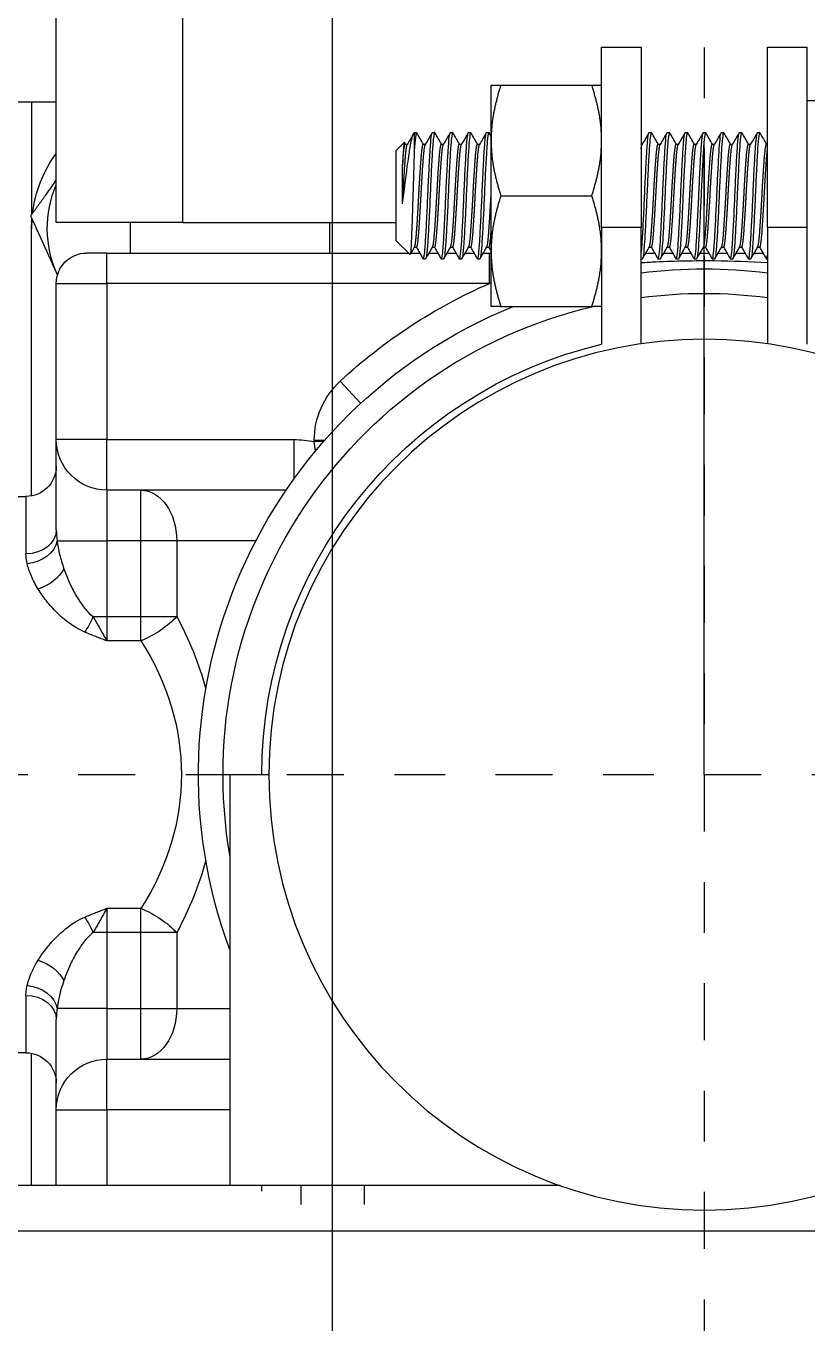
# Model space of a CAD drawing. Header units: inches. Extents: x -883 to 808, y -248 to 1051.
# Drawn here: x -423.075 to -421.531, y -133.434 to -130.87 of the extents above; entities that cross this region are included whole.
import ezdxf

# ---------------------------------------------------------------- set-up
doc = ezdxf.new("R2010")
doc.units = ezdxf.units.IN
doc.header["$MEASUREMENT"] = 0
doc.linetypes.add('CENTER', pattern=[2, 1.25, -0.25, 0.25, -0.25])
doc.linetypes.add('CHAIN', pattern=[0.7087, 0.4724, -0.0591, 0.1181, -0.0591])
doc.layers.get('0').update_dxf_attribs({"linetype": 'CONTINUOUS'})
for name, color, linetype in [('EQUIPMENT - COMPRESSORS', 41, 'CONTINUOUS'), ('P-LIC', 5, 'CONTINUOUS'), ('P-RV', 193, 'CONTINUOUS')]:
    doc.layers.add(name, color=color, linetype=linetype)

# ---------------------------------------------------------------- blocks, each defined once
blk = doc.blocks.new('A$C084a53c6')
at = {"linetype": 'CHAIN', "ltscale": 0.238269}
for p, q in [((39.2735, 47.5908), (39.2735, 43.465)), ((41.3364, 45.5279), (37.2106, 45.5279))]:
    blk.add_line(p, q, dxfattribs=at)
for p, q in [((40.3048, 46.6194), (40.3048, 47.1194)), ((40.5547, 46.6194), (40.5547, 47.1194)), ((39.0704, 46.6102), (39.0704, 46.9659)), ((39.1485, 46.9659), (39.0704, 46.9659)), ((39.1485, 46.6102), (39.1485, 46.9659)), ((39.3985, 46.9659), (39.3985, 46.6102)), ((39.4766, 46.9659), (39.3985, 46.9659)), ((39.4766, 46.6102), (39.4766, 46.9659)), ((39.4962, 46.8912), (39.4766, 46.8912)), ((39.6756, 46.8912), (39.4962, 46.8912)), ((39.6951, 46.8912), (39.6756, 46.8912)), ((39.6951, 46.7818), (39.6951, 46.8912)), ((39.0404, 46.86), (39.0704, 46.86)), ((40.6035, 46.8579), (40.5547, 46.8579)), ((40.6035, 46.8579), (40.6035, 46.635)), ((40.8385, 46.8579), (40.6035, 46.8579)), ((39.1683, 46.7975), (39.1639, 46.7975)), ((39.2041, 46.7975), (39.1996, 46.7975)), ((39.2398, 46.7975), (39.2353, 46.7975)), ((39.2755, 46.7975), (39.271, 46.7975)), ((39.3112, 46.7975), (39.3067, 46.7975)), ((39.3469, 46.7975), (39.3424, 46.7975)), ((39.3826, 46.7975), (39.3782, 46.7975)), ((39.6951, 46.7901), (39.6992, 46.7971)), ((39.6951, 46.5631), (39.6951, 46.7818)), ((39.7041, 46.7975), (39.6996, 46.7975)), ((39.7398, 46.7975), (39.7353, 46.7975)), ((39.7755, 46.7975), (39.771, 46.7975)), ((39.8112, 46.7975), (39.8067, 46.7975)), ((39.8469, 46.7975), (39.8424, 46.7975)), ((39.8469, 46.7975), (39.8469, 46.7609)), ((39.8645, 46.7743), (39.8664, 46.7775)), ((39.8826, 46.7618), (39.8667, 46.7777)), ((39.1505, 46.7743), (39.1485, 46.7743)), ((39.1862, 46.7743), (39.182, 46.7743)), ((39.2219, 46.7743), (39.2177, 46.7743)), ((39.2576, 46.7743), (39.2534, 46.7743)), ((39.2933, 46.7743), (39.2891, 46.7743)), ((39.3291, 46.7743), (39.3248, 46.7743)), ((39.3648, 46.7743), (39.3606, 46.7743)), ((39.3985, 46.7743), (39.3963, 46.7743)), ((39.7219, 46.7743), (39.7177, 46.7743)), ((39.7576, 46.7743), (39.7534, 46.7743)), ((39.7933, 46.7743), (39.7891, 46.7743)), ((39.8291, 46.7743), (39.8248, 46.7743)), ((39.8648, 46.7743), (39.8606, 46.7743)), ((39.8826, 46.5832), (39.8826, 46.7618)), ((39.8701, 46.6565), (39.8701, 46.7322)), ((39.6756, 46.6725), (39.4962, 46.6725)), ((40.6035, 46.629), (40.6035, 46.6079)), ((39.1485, 46.6102), (39.0704, 46.6102)), ((39.0704, 46.379), (39.0704, 46.6102)), ((39.1485, 46.6102), (39.1485, 46.3798)), ((39.4766, 46.6102), (39.3985, 46.6102)), ((39.3985, 46.3798), (39.3985, 46.6102)), ((39.4766, 46.6102), (39.4766, 46.379)), ((40.3048, 46.6194), (39.8826, 46.6194)), ((40.0141, 46.5592), (40.0141, 46.6194)), ((40.3048, 46.6194), (40.5547, 46.6194)), ((40.4079, 46.5592), (40.4079, 46.6194)), ((40.6035, 46.079), (40.6035, 46.6079)), ((39.8826, 46.5832), (39.8554, 46.556)), ((39.1505, 46.5475), (39.1485, 46.5475)), ((39.1748, 46.5592), (39.1575, 46.5592)), ((39.1681, 46.5707), (39.1639, 46.5707)), ((39.1862, 46.5475), (39.1817, 46.5475)), ((39.2105, 46.5592), (39.1932, 46.5592)), ((39.2038, 46.5707), (39.1996, 46.5707)), ((39.2219, 46.5475), (39.2174, 46.5475)), ((39.2462, 46.5592), (39.2289, 46.5592)), ((39.2395, 46.5707), (39.2353, 46.5707)), ((39.2576, 46.5475), (39.2532, 46.5475)), ((39.2819, 46.5592), (39.2646, 46.5592)), ((39.2752, 46.5707), (39.271, 46.5707)), ((39.2933, 46.5475), (39.2889, 46.5475)), ((39.3176, 46.5592), (39.3003, 46.5592)), ((39.3109, 46.5707), (39.3067, 46.5707)), ((39.3291, 46.5475), (39.3246, 46.5475)), ((39.3533, 46.5592), (39.336, 46.5592)), ((39.3467, 46.5707), (39.3424, 46.5707)), ((39.3648, 46.5475), (39.3603, 46.5475)), ((39.389, 46.5592), (39.3718, 46.5592)), ((39.3824, 46.5707), (39.3782, 46.5707)), ((39.3985, 46.5475), (39.396, 46.5475)), ((39.6951, 46.4537), (39.6951, 46.5631)), ((39.6981, 46.5592), (39.6951, 46.5592)), ((39.6981, 46.4992), (39.6981, 46.5592)), ((39.7105, 46.5592), (39.6981, 46.5592)), ((39.7038, 46.5707), (39.6996, 46.5707)), ((39.7219, 46.5475), (39.7174, 46.5475)), ((39.7462, 46.5592), (39.7289, 46.5592)), ((39.7395, 46.5707), (39.7353, 46.5707)), ((39.7576, 46.5475), (39.7532, 46.5475)), ((39.7819, 46.5592), (39.7646, 46.5592)), ((39.7752, 46.5707), (39.771, 46.5707)), ((39.7933, 46.5475), (39.7889, 46.5475)), ((39.8176, 46.5592), (39.8003, 46.5592)), ((39.8109, 46.5707), (39.8067, 46.5707)), ((39.8291, 46.5475), (39.8246, 46.5475)), ((39.8533, 46.5592), (39.836, 46.5592)), ((39.8467, 46.5707), (39.8424, 46.5707)), ((40.4547, 46.5592), (39.8586, 46.5592)), ((40.4547, 46.5592), (40.4947, 46.5592)), ((40.4547, 46.4992), (40.4547, 46.5592)), ((39.6981, 46.4992), (40.4547, 46.4992)), ((40.5547, 46.4992), (40.4547, 46.4992)), ((40.4547, 46.4992), (40.4547, 46.1904)), ((40.5547, 46.1904), (40.5547, 46.4992)), ((39.4766, 46.4537), (39.4962, 46.4537)), ((39.6756, 46.4537), (39.4962, 46.4537)), ((39.6756, 46.4537), (39.6951, 46.4537)), ((39.9527, 46.2619), (39.9934, 46.3059)), ((40.0243, 46.1885), (40.0447, 46.1885)), ((40.0447, 46.1864), (40.0447, 46.1885)), ((40.4547, 46.1904), (40.0847, 46.1904)), ((40.0847, 46.1126), (40.0847, 46.1904)), ((40.4547, 46.1904), (40.5547, 46.1904)), ((40.4547, 46.0904), (40.4547, 46.1904)), ((40.5547, 46.012), (40.5547, 46.1904)), ((40.0261, 46.1864), (40.0447, 46.1864)), ((40.1003, 46.0904), (40.4547, 46.0904)), ((40.3874, 45.9904), (40.3874, 46.0904)), ((40.4547, 46.0904), (40.4547, 45.9904)), ((40.6147, 46.0779), (40.6147, 45.9644)), ((40.7035, 46.0779), (40.6147, 46.0779)), ((40.1601, 45.9904), (40.3167, 45.9904)), ((40.3167, 45.9904), (40.3874, 45.9904)), ((40.3167, 45.9904), (40.3167, 45.8403)), ((40.3874, 45.9904), (40.4547, 45.9904)), ((40.3874, 45.8403), (40.3874, 45.9904)), ((40.5532, 45.9904), (40.4547, 45.9904)), ((40.4547, 45.9904), (40.4547, 45.8403)), ((40.3874, 45.8403), (40.3167, 45.8403)), ((40.4547, 45.8403), (40.3874, 45.8403)), ((40.3874, 45.7923), (40.3874, 45.8403)), ((40.482, 45.8403), (40.4547, 45.8403)), ((40.4547, 45.8403), (40.4547, 45.7923)), ((40.3874, 45.7923), (40.4547, 45.7923)), ((40.211, 45.5279), (40.1345, 45.5279)), ((40.211, 44.7154), (40.211, 45.5279)), ((40.4547, 45.2636), (40.3874, 45.2636)), ((40.3874, 45.2155), (40.3874, 45.2636)), ((40.4547, 45.2636), (40.4547, 45.2155)), ((40.3167, 45.2155), (40.3874, 45.2155)), ((40.3167, 45.2155), (40.3167, 45.0654)), ((40.3874, 45.0654), (40.3874, 45.2155)), ((40.3874, 45.2155), (40.4547, 45.2155)), ((40.4547, 45.2155), (40.482, 45.2155)), ((40.4547, 45.2155), (40.4547, 45.0654)), ((40.6147, 45.0915), (40.6147, 44.9779)), ((40.3167, 45.0654), (40.211, 45.0654)), ((40.3874, 45.0654), (40.3167, 45.0654)), ((40.3874, 44.9654), (40.3874, 45.0654)), ((40.4547, 45.0654), (40.3874, 45.0654)), ((40.4547, 45.0654), (40.5532, 45.0654)), ((40.4547, 45.0654), (40.4547, 44.9654)), ((40.5547, 44.8654), (40.5547, 45.0438)), ((40.4547, 44.9654), (40.211, 44.9654)), ((40.4547, 44.8654), (40.4547, 44.9654)), ((40.6035, 44.7154), (40.6035, 44.9769)), ((40.6147, 44.9779), (40.7035, 44.9779)), ((40.211, 44.8654), (40.4547, 44.8654)), ((40.4547, 44.8654), (40.4547, 44.7154)), ((40.5547, 44.8654), (40.4547, 44.8654)), ((40.5547, 44.7154), (40.5547, 44.8654)), ((39.5584, 44.7154), (40.211, 44.7154)), ((39.9454, 44.6781), (39.9454, 44.7154)), ((40.0704, 44.6781), (40.0704, 44.7154)), ((40.1485, 44.7045), (40.1485, 44.7154)), ((40.211, 44.7154), (42.9996, 44.7154)), ((35.7496, 44.6254), (42.9996, 44.6254))]:
    blk.add_line(p, q)
blk.add_circle((39.2735, 45.5279), 0.861)
for centre, radius, start, end in [((40.3535, 46.6079), 0.25, 6.7898, 36.3897), ((40.3535, 46.6079), 0.219, 335.6262, 23.227), ((40.3535, 46.6079), 0.25, 0, 4.4627), ((40.4947, 46.4992), 0.06, 0, 90), ((39.2735, 45.5279), 1, 82.8192, 97.1808), ((39.2735, 45.5279), 1.06, 47.2214, 66.3872), ((40.3535, 46.6079), 0.219, 335.2078, 335.6262), ((39.2735, 45.5279), 0.9515, 82.4511, 97.5489), ((39.2735, 45.5279), 0.9515, 350.1592, 76.6526), ((39.2735, 45.5279), 1, 339.6359, 67.789), ((39.2735, 45.5279), 0.875, 0, 76.5767), ((39.8847, 46.1885), 0.16, 0, 47.2214), ((40.0847, 45.9904), 0.2, 90, 101.537), ((40.4547, 46.1904), 0.1, 270, 0), ((40.6147, 46.1379), 0.06, 180, 270), ((40.8867, 45.5279), 0.65, 151.2734, 164.9194), ((40.8867, 45.5279), 0.65, 195.0806, 208.7266), ((40.4547, 44.8654), 0.1, 0, 90), ((40.6147, 44.9179), 0.06, 90, 180)]:
    blk.add_arc(centre, radius, start, end)
for centre, major_axis, ratio, start_param, end_param in [((40.3874, 45.9904), (0, 0.1), 0.707107, 0, 1.570796), ((40.6147, 46.012), (-0.06, 0), 0.793576, 0, 1.570796), ((40.6123, 45.9904), (-0.0588, 0.012), 0.751534, 0.265893, 1.72342), ((40.5907, 45.9349), (-0.0524, 0.0292), 0.616298, 0.734223, 1.901052), ((40.3874, 45.8403), (0.0877, -0.0481), 0.433193, 4.043547, 4.9455), ((40.4984, 45.8403), (0.0258, -0.0542), 0.248135, 4.594896, 5.193187), ((40.9574, 45.5279), (-0.65, 0), 0.846154, 5.781811, 6.784559), ((40.3874, 45.2155), (-0.0877, -0.0481), 0.433193, 4.479278, 5.381231), ((40.4984, 45.2155), (0.0258, 0.0542), 0.248135, 1.089999, 1.688289), ((40.5907, 45.121), (0.0524, 0.0292), 0.616298, 1.240541, 2.40737), ((40.6123, 45.0654), (-0.0588, -0.012), 0.751534, 4.559766, 6.017292), ((40.6147, 45.0438), (-0.06, 0), 0.793576, 4.712389, 6.283185), ((40.3874, 45.0654), (0, -0.1), 0.707107, 4.712389, 6.283185)]:
    blk.add_ellipse(centre, major_axis=major_axis, ratio=ratio, start_param=start_param, end_param=end_param)
for points, weights in [([(39.4766, 46.7818), (39.4766, 46.8326), (39.4962, 46.8912)], [2.02090075001, 2.02090075001, 1.87580660422]), ([(39.6756, 46.8912), (39.6951, 46.8326), (39.6951, 46.7818)], [1.87580660422, 2.02090075001, 2.02090075001]), ([(39.4962, 46.6725), (39.4766, 46.7311), (39.4766, 46.7818)], [1.87580660422, 2.02090075001, 2.02090075001]), ([(39.6951, 46.7818), (39.6951, 46.7311), (39.6756, 46.6725)], [2.02090075001, 2.02090075001, 1.87580660422]), ([(39.3985, 46.7648), (39.3975, 46.7722), (39.3965, 46.7738)], [0.962381949655, 0.958842559719, 0.983633679554]), ([(40.6052, 46.6327), (40.5784, 46.6701), (40.5547, 46.7031)], [1.76277349029, 1.8531515071, 1.88362394432]), ([(39.4766, 46.5631), (39.4766, 46.6139), (39.4962, 46.6725)], [2.02090075001, 2.02090075001, 1.87580660422]), ([(39.6756, 46.6725), (39.6951, 46.6139), (39.6951, 46.5631)], [1.87580660422, 2.02090075001, 2.02090075001]), ([(40.553, 46.5175), (40.5772, 46.571), (40.6052, 46.6327)], [1.89912449429, 1.89912449429, 1.76277349029]), ([(39.6996, 46.5707), (39.6974, 46.5707), (39.6951, 46.6005)], [1, 0.923879532511, 1]), ([(39.4962, 46.4537), (39.4766, 46.5123), (39.4766, 46.5631)], [1.87580660422, 2.02090075001, 2.02090075001]), ([(39.6951, 46.5631), (39.6951, 46.5123), (39.6756, 46.4537)], [2.02090075001, 2.02090075001, 1.87580660422]), ([(40.5523, 46.5161), (40.5526, 46.5168), (40.553, 46.5175)], [1.89909895983, 1.89912449429, 1.89912449429])]:
    blk.add_rational_spline(points, weights, degree=2)
for points in [[(39.1502, 46.7743), (39.1546, 46.7819), (39.159, 46.7895), (39.1635, 46.7971)], [(39.1688, 46.7971), (39.1733, 46.7893), (39.1778, 46.7816), (39.1823, 46.7738)], [(39.1859, 46.7743), (39.1904, 46.7819), (39.1948, 46.7895), (39.1992, 46.7971)], [(39.2045, 46.7971), (39.209, 46.7893), (39.2135, 46.7816), (39.218, 46.7738)], [(39.2217, 46.7743), (39.2261, 46.7819), (39.2305, 46.7895), (39.2349, 46.7971)], [(39.2402, 46.7971), (39.2447, 46.7893), (39.2492, 46.7816), (39.2537, 46.7738)], [(39.2574, 46.7743), (39.2618, 46.7819), (39.2662, 46.7895), (39.2706, 46.7971)], [(39.2759, 46.7971), (39.2804, 46.7893), (39.2849, 46.7816), (39.2894, 46.7738)], [(39.2931, 46.7743), (39.2975, 46.7819), (39.3019, 46.7895), (39.3063, 46.7971)], [(39.3116, 46.7971), (39.3161, 46.7893), (39.3206, 46.7816), (39.3251, 46.7738)], [(39.3288, 46.7743), (39.3332, 46.7819), (39.3376, 46.7895), (39.342, 46.7971)], [(39.3473, 46.7971), (39.3518, 46.7893), (39.3563, 46.7816), (39.3608, 46.7738)], [(39.3645, 46.7743), (39.3689, 46.7819), (39.3733, 46.7895), (39.3777, 46.7971)], [(39.383, 46.7971), (39.3875, 46.7893), (39.392, 46.7816), (39.3965, 46.7738)], [(39.7045, 46.7971), (39.709, 46.7893), (39.7135, 46.7816), (39.718, 46.7738)], [(39.7217, 46.7743), (39.7261, 46.7819), (39.7305, 46.7895), (39.7349, 46.7971)], [(39.7402, 46.7971), (39.7447, 46.7893), (39.7492, 46.7816), (39.7537, 46.7738)], [(39.7574, 46.7743), (39.7618, 46.7819), (39.7662, 46.7895), (39.7706, 46.7971)], [(39.7759, 46.7971), (39.7804, 46.7893), (39.7849, 46.7816), (39.7894, 46.7738)], [(39.7931, 46.7743), (39.7975, 46.7819), (39.8019, 46.7895), (39.8063, 46.7971)], [(39.8116, 46.7971), (39.8161, 46.7893), (39.8206, 46.7816), (39.8251, 46.7738)], [(39.8288, 46.7743), (39.8332, 46.7819), (39.8376, 46.7895), (39.842, 46.7971)], [(39.8479, 46.7961), (39.8522, 46.7887), (39.8565, 46.7812), (39.8608, 46.7738)], [(39.1641, 46.5707), (39.1597, 46.5631), (39.1553, 46.5554), (39.1509, 46.5478)], [(39.1813, 46.5478), (39.1768, 46.5556), (39.1723, 46.5634), (39.1678, 46.5711)], [(39.1998, 46.5707), (39.1954, 46.5631), (39.191, 46.5554), (39.1866, 46.5478)], [(39.217, 46.5478), (39.2125, 46.5556), (39.208, 46.5634), (39.2035, 46.5711)], [(39.2356, 46.5707), (39.2311, 46.5631), (39.2267, 46.5554), (39.2223, 46.5478)], [(39.2527, 46.5478), (39.2482, 46.5556), (39.2437, 46.5634), (39.2392, 46.5711)], [(39.2713, 46.5707), (39.2669, 46.5631), (39.2625, 46.5554), (39.258, 46.5478)], [(39.2885, 46.5478), (39.284, 46.5556), (39.2795, 46.5634), (39.275, 46.5711)], [(39.307, 46.5707), (39.3026, 46.5631), (39.2982, 46.5554), (39.2938, 46.5478)], [(39.3242, 46.5478), (39.3197, 46.5556), (39.3152, 46.5634), (39.3107, 46.5711)], [(39.3427, 46.5707), (39.3383, 46.5631), (39.3339, 46.5554), (39.3295, 46.5478)], [(39.3599, 46.5478), (39.3554, 46.5556), (39.3509, 46.5634), (39.3464, 46.5711)], [(39.3784, 46.5707), (39.374, 46.5631), (39.3696, 46.5554), (39.3652, 46.5478)], [(39.3956, 46.5478), (39.3911, 46.5556), (39.3866, 46.5634), (39.3821, 46.5711)], [(39.6998, 46.5707), (39.6983, 46.568), (39.6967, 46.5652), (39.6951, 46.5625)], [(39.717, 46.5478), (39.7125, 46.5556), (39.708, 46.5634), (39.7035, 46.5711)], [(39.7356, 46.5707), (39.7311, 46.5631), (39.7267, 46.5554), (39.7223, 46.5478)], [(39.7527, 46.5478), (39.7482, 46.5556), (39.7437, 46.5634), (39.7392, 46.5711)], [(39.7713, 46.5707), (39.7669, 46.5631), (39.7625, 46.5554), (39.758, 46.5478)], [(39.7885, 46.5478), (39.784, 46.5556), (39.7795, 46.5634), (39.775, 46.5711)], [(39.807, 46.5707), (39.8026, 46.5631), (39.7982, 46.5554), (39.7938, 46.5478)], [(39.8242, 46.5478), (39.8197, 46.5556), (39.8152, 46.5634), (39.8107, 46.5711)], [(39.8427, 46.5707), (39.8383, 46.5631), (39.8339, 46.5554), (39.8295, 46.5478)], [(39.8551, 46.5561), (39.8522, 46.5611), (39.8493, 46.5661), (39.8464, 46.5711)], [(39.6951, 46.4998), (39.6961, 46.4996), (39.6971, 46.4994), (39.6981, 46.4992)], [(40.0422, 46.1675), (40.0432, 46.1738), (40.044, 46.1801), (40.0447, 46.1864)], [(40.5547, 46.012), (40.5547, 46.0054), (40.5542, 45.9983), (40.5532, 45.9904)], [(40.6123, 45.9449), (40.6138, 45.9516), (40.6147, 45.9581), (40.6147, 45.9644)]]:
    blk.add_open_spline(points, degree=3)
for points, knots in [([(39.1635, 46.7971), (39.1635, 46.7972), (39.1636, 46.7973), (39.1643, 46.7981), (39.165, 46.7958), (39.1665, 46.785), (39.1673, 46.7765), (39.1688, 46.7546), (39.1695, 46.7417), (39.171, 46.7124), (39.1718, 46.6961), (39.1732, 46.6635), (39.1739, 46.6475), (39.1754, 46.6166), (39.1762, 46.6021), (39.1776, 46.5777), (39.1783, 46.5678), (39.1799, 46.5532), (39.1806, 46.5488), (39.1815, 46.5476), (39.1816, 46.5475), (39.1817, 46.5475)], [-17.420975, -17.420975, -17.420975, -17.420975, -17.411973, -17.411973, -17.290869, -17.290869, -17.165156, -17.165156, -17.044103, -17.044103, -16.918473, -16.918473, -16.797468, -16.797468, -16.671922, -16.671922, -16.550962, -16.550962, -16.425502, -16.425502, -16.404708, -16.404708, -16.404708, -16.404708]), ([(39.1866, 46.5478), (39.1863, 46.5472), (39.1859, 46.5474), (39.1848, 46.5501), (39.1841, 46.5552), (39.1825, 46.5711), (39.1819, 46.5815), (39.1804, 46.6068), (39.1796, 46.6216), (39.1781, 46.6529), (39.1774, 46.6689), (39.176, 46.7013), (39.1752, 46.7173), (39.1737, 46.746), (39.173, 46.7585), (39.1716, 46.7793), (39.1708, 46.7872), (39.1694, 46.7956), (39.1689, 46.7975), (39.1683, 46.7975)], [-6.49554, -6.49554, -6.49554, -6.49554, -6.435532, -6.435532, -6.310208, -6.310208, -6.188876, -6.188876, -6.063454, -6.063454, -5.942118, -5.942118, -5.816602, -5.816602, -5.695255, -5.695255, -5.569646, -5.569646, -5.475761, -5.475761, -5.475761, -5.475761]), ([(39.1992, 46.7971), (39.1999, 46.7983), (39.2005, 46.7966), (39.202, 46.7873), (39.2028, 46.7793), (39.2043, 46.7586), (39.2049, 46.7461), (39.2064, 46.7175), (39.2072, 46.7015), (39.2087, 46.6691), (39.2094, 46.653), (39.2109, 46.6217), (39.2117, 46.6069), (39.2131, 46.5816), (39.2138, 46.5712), (39.2153, 46.5553), (39.2161, 46.5502), (39.217, 46.5477), (39.2172, 46.5475), (39.2175, 46.5475)], [-15.437508, -15.437508, -15.437508, -15.437508, -15.320271, -15.320271, -15.195259, -15.195259, -15.074474, -15.074474, -14.949556, -14.949556, -14.828781, -14.828781, -14.703957, -14.703957, -14.583185, -14.583185, -14.458458, -14.458458, -14.422502, -14.422502, -14.422502, -14.422502]), ([(39.2223, 46.5478), (39.2219, 46.547), (39.2214, 46.5475), (39.2202, 46.5522), (39.2194, 46.5583), (39.2179, 46.5757), (39.2173, 46.5869), (39.2158, 46.6133), (39.215, 46.6285), (39.2135, 46.6602), (39.2128, 46.6763), (39.2114, 46.7084), (39.2106, 46.724), (39.2091, 46.7517), (39.2084, 46.7636), (39.2069, 46.7829), (39.2062, 46.7899), (39.2049, 46.7963), (39.2045, 46.7975), (39.2041, 46.7975)], [-8.485659, -8.485659, -8.485659, -8.485659, -8.406024, -8.406024, -8.281506, -8.281506, -8.159905, -8.159905, -8.035284, -8.035284, -7.913749, -7.913749, -7.789025, -7.789025, -7.667546, -7.667546, -7.54272, -7.54272, -7.466366, -7.466366, -7.466366, -7.466366]), ([(39.2349, 46.7971), (39.2355, 46.7981), (39.236, 46.797), (39.2374, 46.79), (39.2382, 46.783), (39.2397, 46.7637), (39.2403, 46.7518), (39.2418, 46.7242), (39.2426, 46.7086), (39.2441, 46.6765), (39.2447, 46.6604), (39.2462, 46.6287), (39.247, 46.6135), (39.2485, 46.587), (39.2492, 46.5758), (39.2507, 46.5583), (39.2514, 46.5523), (39.2525, 46.5481), (39.2528, 46.5475), (39.2532, 46.5475)], [-13.456144, -13.456144, -13.456144, -13.456144, -13.356432, -13.356432, -13.232202, -13.232202, -13.111273, -13.111273, -12.987145, -12.987145, -12.866159, -12.866159, -12.742133, -12.742133, -12.621079, -12.621079, -12.497156, -12.497156, -12.441578, -12.441578, -12.441578, -12.441578]), ([(39.258, 46.5478), (39.2575, 46.5468), (39.2569, 46.5479), (39.2555, 46.555), (39.2548, 46.562), (39.2533, 46.5812), (39.2526, 46.5931), (39.2511, 46.6208), (39.2503, 46.6363), (39.2489, 46.6683), (39.2482, 46.6846), (39.2467, 46.7163), (39.2459, 46.7314), (39.2444, 46.7579), (39.2438, 46.7691), (39.2423, 46.7866), (39.2415, 46.7926), (39.2404, 46.7968), (39.2401, 46.7975), (39.2398, 46.7975)], [-10.475546, -10.475546, -10.475546, -10.475546, -10.374824, -10.374824, -10.251102, -10.251102, -10.128646, -10.128646, -10.004831, -10.004831, -9.88251, -9.88251, -9.758598, -9.758598, -9.636406, -9.636406, -9.512396, -9.512396, -9.456276, -9.456276, -9.456276, -9.456276]), ([(39.2706, 46.7971), (39.2711, 46.7979), (39.2715, 46.7974), (39.2727, 46.7927), (39.2735, 46.7867), (39.275, 46.7693), (39.2757, 46.7581), (39.2771, 46.7317), (39.2779, 46.7165), (39.2794, 46.6849), (39.2801, 46.6687), (39.2816, 46.6366), (39.2823, 46.621), (39.2838, 46.5933), (39.2845, 46.5814), (39.286, 46.5621), (39.2868, 46.555), (39.288, 46.5487), (39.2884, 46.5475), (39.2889, 46.5475)], [-11.475442, -11.475442, -11.475442, -11.475442, -11.395871, -11.395871, -11.272453, -11.272453, -11.151419, -11.151419, -11.027365, -11.027365, -10.906396, -10.906396, -10.782239, -10.782239, -10.661325, -10.661325, -10.537067, -10.537067, -10.460853, -10.460853, -10.460853, -10.460853]), ([(39.2938, 46.5478), (39.2931, 46.5466), (39.2924, 46.5484), (39.2909, 46.5578), (39.2901, 46.5658), (39.2887, 46.5866), (39.288, 46.5991), (39.2865, 46.6278), (39.2857, 46.6438), (39.2842, 46.6762), (39.2835, 46.6923), (39.282, 46.7235), (39.2813, 46.7383), (39.2798, 46.7636), (39.2791, 46.774), (39.2776, 46.7898), (39.2768, 46.7949), (39.2759, 46.7972), (39.2757, 46.7975), (39.2755, 46.7975)], [-12.466081, -12.466081, -12.466081, -12.466081, -12.347416, -12.347416, -12.221786, -12.221786, -12.100441, -12.100441, -11.974905, -11.974905, -11.853572, -11.853572, -11.72813, -11.72813, -11.606803, -11.606803, -11.481458, -11.481458, -11.446366, -11.446366, -11.446366, -11.446366]), ([(39.3063, 46.7971), (39.3067, 46.7977), (39.307, 46.7976), (39.3081, 46.7948), (39.3089, 46.7897), (39.3104, 46.7739), (39.3111, 46.7635), (39.3125, 46.7382), (39.3133, 46.7234), (39.3148, 46.6922), (39.3155, 46.6761), (39.3169, 46.6437), (39.3177, 46.6277), (39.3192, 46.599), (39.3199, 46.5865), (39.3214, 46.5657), (39.3221, 46.5578), (39.3235, 46.5493), (39.324, 46.5475), (39.3246, 46.5475)], [-9.494504, -9.494504, -9.494504, -9.494504, -9.434966, -9.434966, -9.310212, -9.310212, -9.18944, -9.18944, -9.064589, -9.064589, -8.943813, -8.943813, -8.818868, -8.818868, -8.69808, -8.69808, -8.573042, -8.573042, -8.479425, -8.479425, -8.479425, -8.479425]), ([(39.3295, 46.5478), (39.3294, 46.5477), (39.3294, 46.5477), (39.3286, 46.5469), (39.3279, 46.5492), (39.3264, 46.56), (39.3256, 46.5686), (39.3242, 46.5905), (39.3235, 46.6034), (39.3219, 46.6328), (39.3212, 46.6491), (39.3197, 46.6817), (39.319, 46.6977), (39.3175, 46.7286), (39.3167, 46.7431), (39.3153, 46.7675), (39.3146, 46.7773), (39.3131, 46.7918), (39.3123, 46.7962), (39.3114, 46.7974), (39.3113, 46.7975), (39.3112, 46.7975)], [-14.458834, -14.458834, -14.458834, -14.458834, -14.44921, -14.44921, -14.327525, -14.327525, -14.201196, -14.201196, -14.079563, -14.079563, -13.953318, -13.953318, -13.831735, -13.831735, -13.705573, -13.705573, -13.584037, -13.584037, -13.457961, -13.457961, -13.437796, -13.437796, -13.437796, -13.437796]), ([(39.342, 46.7971), (39.3423, 46.7976), (39.3425, 46.7976), (39.3435, 46.7961), (39.3443, 46.7918), (39.3458, 46.7772), (39.3465, 46.7674), (39.348, 46.743), (39.3487, 46.7285), (39.3503, 46.6976), (39.351, 46.6816), (39.3524, 46.649), (39.3532, 46.6327), (39.3547, 46.6033), (39.3554, 46.5904), (39.3568, 46.5685), (39.3576, 46.56), (39.3591, 46.5498), (39.3597, 46.5475), (39.3603, 46.5475)], [-7.512236, -7.512236, -7.512236, -7.512236, -7.467669, -7.467669, -7.342186, -7.342186, -7.221213, -7.221213, -7.095644, -7.095644, -6.974626, -6.974626, -6.848973, -6.848973, -6.727906, -6.727906, -6.602169, -6.602169, -6.495867, -6.495867, -6.495867, -6.495867]), ([(39.3652, 46.5478), (39.3651, 46.5477), (39.365, 46.5476), (39.3642, 46.5471), (39.3635, 46.5499), (39.3619, 46.5615), (39.3612, 46.5705), (39.3597, 46.593), (39.359, 46.6062), (39.3575, 46.636), (39.3567, 46.6524), (39.3553, 46.6851), (39.3546, 46.7011), (39.353, 46.7318), (39.3523, 46.7461), (39.3508, 46.7699), (39.3501, 46.7793), (39.3486, 46.793), (39.3478, 46.7969), (39.347, 46.7974), (39.347, 46.7975), (39.3469, 46.7975)], [-16.455665, -16.455665, -16.455665, -16.455665, -16.438299, -16.438299, -16.316134, -16.316134, -16.189174, -16.189174, -16.067073, -16.067073, -15.94019, -15.94019, -15.818152, -15.818152, -15.691345, -15.691345, -15.569369, -15.569369, -15.44264, -15.44264, -15.432319, -15.432319, -15.432319, -15.432319]), ([(39.3777, 46.7971), (39.3779, 46.7975), (39.3781, 46.7976), (39.3791, 46.7969), (39.3798, 46.793), (39.3814, 46.7793), (39.3821, 46.7698), (39.3835, 46.746), (39.3843, 46.7317), (39.3858, 46.7011), (39.3865, 46.6851), (39.388, 46.6524), (39.3887, 46.636), (39.3903, 46.6062), (39.391, 46.593), (39.3924, 46.5704), (39.3932, 46.5615), (39.3947, 46.5502), (39.3954, 46.5475), (39.396, 46.5475)], [-5.526954, -5.526954, -5.526954, -5.526954, -5.492264, -5.492264, -5.366129, -5.366129, -5.244722, -5.244722, -5.118509, -5.118509, -4.997041, -4.997041, -4.870751, -4.870751, -4.74922, -4.74922, -4.622855, -4.622855, -4.508342, -4.508342, -4.508342, -4.508342]), ([(39.3985, 46.555), (39.3984, 46.5554), (39.3984, 46.5558), (39.3976, 46.5624), (39.3968, 46.5716), (39.3954, 46.5945), (39.3946, 46.6079), (39.3931, 46.6379), (39.3923, 46.6544), (39.3909, 46.6872), (39.3902, 46.7031), (39.3887, 46.7336), (39.3879, 46.7478), (39.3865, 46.7713), (39.3857, 46.7805), (39.3842, 46.7936), (39.3834, 46.7972), (39.3827, 46.7975), (39.3827, 46.7975), (39.3826, 46.7975)], [-18.3220906, -18.3220906, -18.3220906, -18.3220906, -18.3136271, -18.3136271, -18.1860795, -18.1860795, -18.0634549, -18.0634549, -17.9359793, -17.9359793, -17.8134211, -17.8134211, -17.6860177, -17.6860177, -17.5635258, -17.5635258, -17.4361951, -17.4361951, -17.4317475, -17.4317475, -17.4317475, -17.4317475]), ([(39.6992, 46.7971), (39.6996, 46.7978), (39.6999, 46.7975), (39.7011, 46.7941), (39.7018, 46.7888), (39.7033, 46.7725), (39.704, 46.7617), (39.7055, 46.736), (39.7063, 46.7213), (39.7078, 46.6899), (39.7085, 46.6736), (39.7099, 46.6413), (39.7107, 46.6257), (39.7122, 46.5973), (39.7129, 46.5848), (39.7143, 46.5645), (39.7151, 46.557), (39.7164, 46.5491), (39.7169, 46.5475), (39.7174, 46.5475)], [-8.239313, -8.239313, -8.239313, -8.239313, -8.17247, -8.17247, -8.049285, -8.049285, -7.926631, -7.926631, -7.80353, -7.80353, -7.680717, -7.680717, -7.557695, -7.557695, -7.434721, -7.434721, -7.311774, -7.311774, -7.222408, -7.222408, -7.222408, -7.222408]), ([(39.7223, 46.5478), (39.7222, 46.5476), (39.7221, 46.5475), (39.7212, 46.5474), (39.7204, 46.5507), (39.7189, 46.5633), (39.7182, 46.5723), (39.7168, 46.5953), (39.716, 46.6093), (39.7145, 46.6397), (39.7137, 46.6556), (39.7123, 46.6884), (39.7115, 46.7049), (39.71, 46.7352), (39.7093, 46.7487), (39.7078, 46.7721), (39.7071, 46.7815), (39.7055, 46.7941), (39.7048, 46.7973), (39.7041, 46.7975), (39.7041, 46.7975), (39.7041, 46.7975)], [-1.528033, -1.528033, -1.528033, -1.528033, -1.504984, -1.504984, -1.377356, -1.377356, -1.254437, -1.254437, -1.126902, -1.126902, -1.004024, -1.004024, -0.876585, -0.876585, -0.753747, -0.753747, -0.626406, -0.626406, -0.503605, -0.503605, -0.500805, -0.500805, -0.500805, -0.500805]), ([(39.7349, 46.7971), (39.7352, 46.7976), (39.7355, 46.7976), (39.7365, 46.7957), (39.7372, 46.7912), (39.7388, 46.7765), (39.7395, 46.7662), (39.7409, 46.7415), (39.7417, 46.7272), (39.7432, 46.6963), (39.7439, 46.6798), (39.7453, 46.6473), (39.7461, 46.6316), (39.7476, 46.6023), (39.7483, 46.5892), (39.7498, 46.5677), (39.7505, 46.5595), (39.7519, 46.5498), (39.7525, 46.5475), (39.7532, 46.5475)], [-6.253657, -6.253657, -6.253657, -6.253657, -6.203293, -6.203293, -6.080657, -6.080657, -5.956684, -5.956684, -5.834097, -5.834097, -5.709958, -5.709958, -5.587413, -5.587413, -5.463111, -5.463111, -5.340605, -5.340605, -5.235819, -5.235819, -5.235819, -5.235819]), ([(39.758, 46.5478), (39.7579, 46.5476), (39.7578, 46.5475), (39.7569, 46.5475), (39.7561, 46.5509), (39.7546, 46.5637), (39.7538, 46.5728), (39.7524, 46.596), (39.7517, 46.6101), (39.7501, 46.6405), (39.7494, 46.6564), (39.748, 46.6892), (39.7472, 46.7058), (39.7457, 46.736), (39.7449, 46.7494), (39.7435, 46.7726), (39.7427, 46.782), (39.7412, 46.7943), (39.7405, 46.7975), (39.7398, 46.7975), (39.7398, 46.7975), (39.7398, 46.7975)], [-3.538367, -3.538367, -3.538367, -3.538367, -3.513346, -3.513346, -3.385367, -3.385367, -3.262272, -3.262272, -3.134223, -3.134223, -3.011062, -3.011062, -2.882944, -2.882944, -2.759745, -2.759745, -2.631673, -2.631673, -2.508524, -2.508524, -2.508161, -2.508161, -2.508161, -2.508161]), ([(39.7706, 46.7971), (39.7708, 46.7975), (39.771, 46.7976), (39.7719, 46.7968), (39.7727, 46.7929), (39.7742, 46.7792), (39.775, 46.7697), (39.7764, 46.7458), (39.7772, 46.7315), (39.7787, 46.7008), (39.7794, 46.6848), (39.7808, 46.6521), (39.7816, 46.6357), (39.7831, 46.606), (39.7839, 46.5928), (39.7853, 46.5703), (39.7861, 46.5614), (39.7875, 46.5502), (39.7882, 46.5475), (39.7889, 46.5475)], [-4.265726, -4.265726, -4.265726, -4.265726, -4.230328, -4.230328, -4.104068, -4.104068, -3.982532, -3.982532, -3.856194, -3.856194, -3.734596, -3.734596, -3.608181, -3.608181, -3.486522, -3.486522, -3.36003, -3.36003, -3.245907, -3.245907, -3.245907, -3.245907]), ([(39.7938, 46.5478), (39.7936, 46.5476), (39.7934, 46.5474), (39.7926, 46.5476), (39.7918, 46.5509), (39.7903, 46.5635), (39.7895, 46.573), (39.7881, 46.5963), (39.7874, 46.6099), (39.7859, 46.6402), (39.7851, 46.6567), (39.7837, 46.6895), (39.7829, 46.7054), (39.7814, 46.7357), (39.7806, 46.7497), (39.7792, 46.7727), (39.7785, 46.7817), (39.777, 46.7942), (39.7762, 46.7975), (39.7755, 46.7975)], [-5.544743, -5.544743, -5.544743, -5.544743, -5.517139, -5.517139, -5.394375, -5.394375, -5.267132, -5.267132, -5.144332, -5.144332, -5.016989, -5.016989, -4.894152, -4.894152, -4.766711, -4.766711, -4.643833, -4.643833, -4.517993, -4.517993, -4.517993, -4.517993]), ([(39.8063, 46.7971), (39.8065, 46.7974), (39.8066, 46.7975), (39.8075, 46.7972), (39.8083, 46.7936), (39.8098, 46.7804), (39.8106, 46.7711), (39.812, 46.7477), (39.8128, 46.7335), (39.8143, 46.703), (39.815, 46.687), (39.8164, 46.6543), (39.8172, 46.6378), (39.8188, 46.6077), (39.8195, 46.5944), (39.8209, 46.5715), (39.8217, 46.5623), (39.8232, 46.5504), (39.8239, 46.5475), (39.8246, 46.5475)], [-2.273297, -2.273297, -2.273297, -2.273297, -2.244057, -2.244057, -2.117193, -2.117193, -1.995146, -1.995146, -1.868209, -1.868209, -1.746097, -1.746097, -1.619088, -1.619088, -1.496909, -1.496909, -1.369828, -1.369828, -1.250488, -1.250488, -1.250488, -1.250488]), ([(39.8295, 46.5478), (39.8293, 46.5475), (39.8291, 46.5474), (39.8282, 46.5479), (39.8275, 46.5514), (39.8259, 46.5645), (39.8252, 46.5741), (39.8238, 46.5977), (39.823, 46.6114), (39.8215, 46.6419), (39.8207, 46.6584), (39.8193, 46.6911), (39.8186, 46.707), (39.817, 46.7371), (39.8163, 46.7509), (39.8149, 46.7736), (39.8141, 46.7825), (39.8126, 46.7944), (39.8119, 46.7975), (39.8112, 46.7975)], [-7.544447, -7.544447, -7.544447, -7.544447, -7.512295, -7.512295, -7.389733, -7.389733, -7.263378, -7.263378, -7.1408, -7.1408, -7.014324, -7.014324, -6.891728, -6.891728, -6.765134, -6.765134, -6.642517, -6.642517, -6.520987, -6.520987, -6.520987, -6.520987]), ([(39.842, 46.7971), (39.8422, 46.7974), (39.8423, 46.7975), (39.8432, 46.7974), (39.8439, 46.7941), (39.8455, 46.7816), (39.8462, 46.7724), (39.8469, 46.7609)], [-0.2747082, -0.2747082, -0.2747082, -0.2747082, -0.2489032, -0.2489032, -0.1244381, -0.1244381, -0.000001, -0.000001, -0.000001, -0.000001]), ([(39.8701, 46.6565), (39.8682, 46.6704), (39.8667, 46.6832), (39.8639, 46.7055), (39.8623, 46.7176), (39.8587, 46.745), (39.857, 46.7569), (39.8542, 46.7742), (39.8527, 46.7814), (39.85, 46.7915), (39.8486, 46.7958), (39.8469, 46.7975)], [-0.5881339, -0.5881339, -0.5881339, -0.5881339, -0.5078105, -0.5078105, -0.4077391, -0.4077391, -0.267223, -0.267223, -0.1248448, -0.1248448, -0.000001, -0.000001, -0.000001, -0.000001]), ([(39.8664, 46.7775), (39.8667, 46.7781), (39.867, 46.7775), (39.8678, 46.7722), (39.8683, 46.7669), (39.8692, 46.753), (39.8696, 46.7441), (39.8701, 46.7322)], [-0.3375027, -0.3375027, -0.3375027, -0.3375027, -0.2363925, -0.2363925, -0.1088921, -0.1088921, 0, 0, 0, 0]), ([(39.8469, 46.7609), (39.8474, 46.7491), (39.8477, 46.7378), (39.8484, 46.7185), (39.8487, 46.7067), (39.8495, 46.6799), (39.85, 46.6634), (39.851, 46.6311), (39.8515, 46.6169), (39.8524, 46.5928), (39.8528, 46.5814), (39.8538, 46.5647), (39.8543, 46.5596), (39.855, 46.5562), (39.8552, 46.5557), (39.8554, 46.556)], [-5.362237, -5.362237, -5.362237, -5.362237, -4.990937, -4.990937, -4.49417, -4.49417, -3.898523, -3.898523, -3.37722, -3.37722, -2.896369, -2.896369, -2.476341, -2.476341, -2.289824, -2.289824, -2.289824, -2.289824]), ([(39.1509, 46.5478), (39.1506, 46.5474), (39.1504, 46.5474), (39.1496, 46.5485), (39.1491, 46.551), (39.1485, 46.555)], [-4.5041001, -4.5041001, -4.5041001, -4.5041001, -4.459191, -4.459191, -4.3688195, -4.3688195, -4.3688195, -4.3688195]), ([(39.1486, 46.5395), (39.1832, 46.5417), (39.2183, 46.5431), (39.2921, 46.5438), (39.3308, 46.5431), (39.3789, 46.5407), (39.3887, 46.5402), (39.3985, 46.5395)], [0.7784754, 0.7784754, 0.7784754, 0.7784754, 1.0355251, 1.0355251, 1.3169023, 1.3169023, 1.389635, 1.389635, 1.389635, 1.389635]), ([(40.5532, 45.9904), (40.5521, 45.9815), (40.5504, 45.9724), (40.5458, 45.9538), (40.543, 45.9443), (40.5397, 45.9349)], [0, 0, 0, 0, 0.1048556, 0.1048556, 0.2097111, 0.2097111, 0.2097111, 0.2097111]), ([(40.5397, 45.9349), (40.5367, 45.9261), (40.5332, 45.9174), (40.5255, 45.9001), (40.5213, 45.8916), (40.5166, 45.8833), (40.5118, 45.875), (40.5067, 45.867), (40.4952, 45.8523), (40.489, 45.8456), (40.482, 45.8403)], [-0.3860712, -0.3860712, -0.3860712, -0.3860712, -0.2895534, -0.2895534, -0.1930356, -0.1930356, -0.1930356, -0.0965178, -0.0965178, 0, 0, 0, 0]), ([(40.5907, 45.8948), (40.5959, 45.9034), (40.6004, 45.9119), (40.6077, 45.9287), (40.6105, 45.9369), (40.6123, 45.9449)], [-0.2097111, -0.2097111, -0.2097111, -0.2097111, -0.1048556, -0.1048556, 0, 0, 0, 0]), ([(40.4984, 45.8096), (40.5095, 45.8144), (40.5195, 45.8204), (40.5378, 45.8337), (40.5461, 45.8409), (40.5536, 45.8484), (40.5612, 45.8558), (40.568, 45.8635), (40.5803, 45.8791), (40.5858, 45.887), (40.5907, 45.8948)], [0, 0, 0, 0, 0.0965178, 0.0965178, 0.1930356, 0.1930356, 0.1930356, 0.2895534, 0.2895534, 0.3860712, 0.3860712, 0.3860712, 0.3860712]), ([(40.482, 45.8403), (40.4776, 45.8327), (40.4731, 45.8246), (40.4639, 45.8083), (40.4593, 45.8001), (40.4547, 45.7923)], [0, 0, 0, 0, 0.0621762, 0.0621762, 0.1243524, 0.1243524, 0.1243524, 0.1243524]), ([(40.4547, 45.7923), (40.4621, 45.7951), (40.4694, 45.7979), (40.484, 45.8036), (40.4913, 45.8065), (40.4984, 45.8096)], [-0.1243524, -0.1243524, -0.1243524, -0.1243524, -0.0621762, -0.0621762, 0, 0, 0, 0]), ([(40.4984, 45.2462), (40.4948, 45.2478), (40.4912, 45.2493), (40.484, 45.2522), (40.4804, 45.2537), (40.4767, 45.2551), (40.4731, 45.2565), (40.4694, 45.2579), (40.4621, 45.2608), (40.4584, 45.2622), (40.4547, 45.2636)], [-0.1234623, -0.1234623, -0.1234623, -0.1234623, -0.0923742, -0.0923742, -0.061286, -0.061286, -0.061286, -0.0301979, -0.0301979, 0.0008902, 0.0008902, 0.0008902, 0.0008902]), ([(40.4547, 45.2636), (40.457, 45.2597), (40.4593, 45.2557), (40.4639, 45.2476), (40.4662, 45.2435), (40.4685, 45.2394), (40.4708, 45.2353), (40.473, 45.2313), (40.4776, 45.2233), (40.4798, 45.2193), (40.482, 45.2155)], [-0.0008902, -0.0008902, -0.0008902, -0.0008902, 0.0301979, 0.0301979, 0.061286, 0.061286, 0.061286, 0.0923742, 0.0923742, 0.1234623, 0.1234623, 0.1234623, 0.1234623]), ([(40.5907, 45.161), (40.5838, 45.1721), (40.5757, 45.1833), (40.5588, 45.2026), (40.5506, 45.2109), (40.5338, 45.2252), (40.5256, 45.2314), (40.5108, 45.2404), (40.5048, 45.2435), (40.4984, 45.2462)], [-0.3860139, -0.3860139, -0.3860139, -0.3860139, -0.2497193, -0.2497193, -0.1436359, -0.1436359, -0.0552446, -0.0552446, 0, 0, 0, 0]), ([(40.482, 45.2155), (40.486, 45.2125), (40.4898, 45.209), (40.499, 45.1991), (40.5042, 45.1922), (40.5147, 45.1763), (40.5198, 45.1671), (40.5303, 45.1457), (40.5354, 45.1333), (40.5397, 45.121)], [0, 0, 0, 0, 0.0552446, 0.0552446, 0.1436359, 0.1436359, 0.2497193, 0.2497193, 0.3860139, 0.3860139, 0.3860139, 0.3860139]), ([(40.6123, 45.1109), (40.6111, 45.1165), (40.6093, 45.1222), (40.6031, 45.1388), (40.5975, 45.1499), (40.5907, 45.161)], [-0.2097126, -0.2097126, -0.2097126, -0.2097126, -0.1365788, -0.1365788, 0, 0, 0, 0]), ([(40.5397, 45.121), (40.544, 45.1086), (40.5475, 45.0964), (40.5514, 45.078), (40.5524, 45.0716), (40.5532, 45.0654)], [0, 0, 0, 0, 0.1365788, 0.1365788, 0.2097126, 0.2097126, 0.2097126, 0.2097126]), ([(40.6147, 45.0915), (40.6147, 45.0946), (40.6145, 45.0978), (40.6137, 45.1043), (40.6131, 45.1076), (40.6123, 45.1109)], [-0.08723393, -0.08723393, -0.08723393, -0.08723393, -0.04361696, -0.04361696, 0, 0, 0, 0]), ([(40.5532, 45.0654), (40.5537, 45.0615), (40.5541, 45.0577), (40.5546, 45.0506), (40.5547, 45.0471), (40.5547, 45.0438)], [0, 0, 0, 0, 0.04361696, 0.04361696, 0.08723393, 0.08723393, 0.08723393, 0.08723393])]:
    blk.add_open_spline(points, degree=3, knots=knots)
for points, weights, knots in [([(39.1639, 46.5707), (39.1616, 46.5707), (39.1594, 46.6005), (39.1572, 46.6303), (39.1549, 46.6725), (39.1527, 46.7146), (39.1505, 46.7445), (39.1495, 46.7572), (39.1485, 46.7648)], [1, 0.923879532511, 1, 0.923879532511, 1, 0.923879532511, 1, 0.966042156235, 0.962381949655], [0.73214286, 0.73214286, 0.73214286, 0.73660714, 0.73660714, 0.74107143, 0.74107143, 0.74553571, 0.74553571, 0.74752726, 0.74752726, 0.74752726]), ([(39.1678, 46.5711), (39.1658, 46.5746), (39.1639, 46.6005), (39.1616, 46.6303), (39.1594, 46.6725), (39.1572, 46.7146), (39.1549, 46.7445), (39.1527, 46.7743), (39.1505, 46.7743)], [0.983633679554, 0.933205198033, 1, 0.923879532511, 1, 0.923879532511, 1, 0.923879532511, 1], [0.73268979, 0.73268979, 0.73268979, 0.73660714, 0.73660714, 0.74107143, 0.74107143, 0.74553571, 0.74553571, 0.75, 0.75, 0.75]), ([(39.1996, 46.5707), (39.1974, 46.5707), (39.1951, 46.6005), (39.1929, 46.6303), (39.1907, 46.6725), (39.1884, 46.7146), (39.1862, 46.7445), (39.1843, 46.7704), (39.1823, 46.7738)], [1, 0.923879532511, 1, 0.923879532511, 1, 0.923879532511, 1, 0.933205198033, 0.983633679554], [0.69642857, 0.69642857, 0.69642857, 0.70089286, 0.70089286, 0.70535714, 0.70535714, 0.70982143, 0.70982143, 0.71373879, 0.71373879, 0.71373879]), ([(39.2035, 46.5711), (39.2015, 46.5746), (39.1996, 46.6005), (39.1974, 46.6303), (39.1951, 46.6725), (39.1929, 46.7146), (39.1907, 46.7445), (39.1884, 46.7743), (39.1862, 46.7743)], [0.983633679554, 0.933205198033, 1, 0.923879532511, 1, 0.923879532511, 1, 0.923879532511, 1], [0.6969755, 0.6969755, 0.6969755, 0.70089286, 0.70089286, 0.70535714, 0.70535714, 0.70982143, 0.70982143, 0.71428571, 0.71428571, 0.71428571]), ([(39.2353, 46.5707), (39.2331, 46.5707), (39.2308, 46.6005), (39.2286, 46.6303), (39.2264, 46.6725), (39.2241, 46.7146), (39.2219, 46.7445), (39.22, 46.7704), (39.218, 46.7738)], [1, 0.923879532511, 1, 0.923879532511, 1, 0.923879532511, 1, 0.933205198033, 0.983633679554], [0.66071429, 0.66071429, 0.66071429, 0.66517857, 0.66517857, 0.66964286, 0.66964286, 0.67410714, 0.67410714, 0.6780245, 0.6780245, 0.6780245]), ([(39.2392, 46.5711), (39.2372, 46.5746), (39.2353, 46.6005), (39.2331, 46.6303), (39.2308, 46.6725), (39.2286, 46.7146), (39.2264, 46.7445), (39.2241, 46.7743), (39.2219, 46.7743)], [0.983633679554, 0.933205198033, 1, 0.923879532511, 1, 0.923879532511, 1, 0.923879532511, 1], [0.66126121, 0.66126121, 0.66126121, 0.66517857, 0.66517857, 0.66964286, 0.66964286, 0.67410714, 0.67410714, 0.67857143, 0.67857143, 0.67857143]), ([(39.271, 46.5707), (39.2688, 46.5707), (39.2666, 46.6005), (39.2643, 46.6303), (39.2621, 46.6725), (39.2599, 46.7146), (39.2576, 46.7445), (39.2557, 46.7704), (39.2537, 46.7738)], [1, 0.923879532511, 1, 0.923879532511, 1, 0.923879532511, 1, 0.933205198033, 0.983633679554], [0.625, 0.625, 0.625, 0.62946429, 0.62946429, 0.63392857, 0.63392857, 0.63839286, 0.63839286, 0.64231021, 0.64231021, 0.64231021]), ([(39.275, 46.5711), (39.273, 46.5746), (39.271, 46.6005), (39.2688, 46.6303), (39.2666, 46.6725), (39.2643, 46.7146), (39.2621, 46.7445), (39.2599, 46.7743), (39.2576, 46.7743)], [0.983633679554, 0.933205198033, 1, 0.923879532511, 1, 0.923879532511, 1, 0.923879532511, 1], [0.62554693, 0.62554693, 0.62554693, 0.62946429, 0.62946429, 0.63392857, 0.63392857, 0.63839286, 0.63839286, 0.64285714, 0.64285714, 0.64285714]), ([(39.3067, 46.5707), (39.3045, 46.5707), (39.3023, 46.6005), (39.3, 46.6303), (39.2978, 46.6725), (39.2956, 46.7146), (39.2933, 46.7445), (39.2914, 46.7704), (39.2894, 46.7738)], [1, 0.923879532511, 1, 0.923879532511, 1, 0.923879532511, 1, 0.933205198033, 0.983633679554], [0.58928571, 0.58928571, 0.58928571, 0.59375, 0.59375, 0.59821429, 0.59821429, 0.60267857, 0.60267857, 0.60659593, 0.60659593, 0.60659593]), ([(39.3107, 46.5711), (39.3087, 46.5746), (39.3067, 46.6005), (39.3045, 46.6303), (39.3023, 46.6725), (39.3, 46.7146), (39.2978, 46.7445), (39.2956, 46.7743), (39.2933, 46.7743)], [0.983633679554, 0.933205198033, 1, 0.923879532511, 1, 0.923879532511, 1, 0.923879532511, 1], [0.58983264, 0.58983264, 0.58983264, 0.59375, 0.59375, 0.59821429, 0.59821429, 0.60267857, 0.60267857, 0.60714286, 0.60714286, 0.60714286]), ([(39.3424, 46.5707), (39.3402, 46.5707), (39.338, 46.6005), (39.3358, 46.6303), (39.3335, 46.6725), (39.3313, 46.7146), (39.3291, 46.7445), (39.3271, 46.7704), (39.3251, 46.7738)], [1, 0.923879532511, 1, 0.923879532511, 1, 0.923879532511, 1, 0.933205198033, 0.983633679554], [0.55357143, 0.55357143, 0.55357143, 0.55803571, 0.55803571, 0.5625, 0.5625, 0.56696429, 0.56696429, 0.57088164, 0.57088164, 0.57088164]), ([(39.3464, 46.5711), (39.3444, 46.5746), (39.3424, 46.6005), (39.3402, 46.6303), (39.338, 46.6725), (39.3358, 46.7146), (39.3335, 46.7445), (39.3313, 46.7743), (39.3291, 46.7743)], [0.983633679554, 0.933205198033, 1, 0.923879532511, 1, 0.923879532511, 1, 0.923879532511, 1], [0.55411836, 0.55411836, 0.55411836, 0.55803571, 0.55803571, 0.5625, 0.5625, 0.56696429, 0.56696429, 0.57142857, 0.57142857, 0.57142857]), ([(39.3782, 46.5707), (39.3759, 46.5707), (39.3737, 46.6005), (39.3715, 46.6303), (39.3692, 46.6725), (39.367, 46.7146), (39.3648, 46.7445), (39.3628, 46.7704), (39.3608, 46.7738)], [1, 0.923879532511, 1, 0.923879532511, 1, 0.923879532511, 1, 0.933205198033, 0.983633679554], [0.51785714, 0.51785714, 0.51785714, 0.52232143, 0.52232143, 0.52678571, 0.52678571, 0.53125, 0.53125, 0.53516736, 0.53516736, 0.53516736]), ([(39.3821, 46.5711), (39.3801, 46.5746), (39.3782, 46.6005), (39.3759, 46.6303), (39.3737, 46.6725), (39.3715, 46.7146), (39.3692, 46.7445), (39.367, 46.7743), (39.3648, 46.7743)], [0.983633679554, 0.933205198033, 1, 0.923879532511, 1, 0.923879532511, 1, 0.923879532511, 1], [0.51840407, 0.51840407, 0.51840407, 0.52232143, 0.52232143, 0.52678571, 0.52678571, 0.53125, 0.53125, 0.53571429, 0.53571429, 0.53571429]), ([(39.7353, 46.5707), (39.7331, 46.5707), (39.7308, 46.6005), (39.7286, 46.6303), (39.7264, 46.6725), (39.7241, 46.7146), (39.7219, 46.7445), (39.72, 46.7704), (39.718, 46.7738)], [1, 0.923879532511, 1, 0.923879532511, 1, 0.923879532511, 1, 0.933205198033, 0.983633679554], [0.16071429, 0.16071429, 0.16071429, 0.16517857, 0.16517857, 0.16964286, 0.16964286, 0.17410714, 0.17410714, 0.1780245, 0.1780245, 0.1780245]), ([(39.7392, 46.5711), (39.7372, 46.5746), (39.7353, 46.6005), (39.7331, 46.6303), (39.7308, 46.6725), (39.7286, 46.7146), (39.7264, 46.7445), (39.7241, 46.7743), (39.7219, 46.7743)], [0.983633679554, 0.933205198033, 1, 0.923879532511, 1, 0.923879532511, 1, 0.923879532511, 1], [0.16126121, 0.16126121, 0.16126121, 0.16517857, 0.16517857, 0.16964286, 0.16964286, 0.17410714, 0.17410714, 0.17857143, 0.17857143, 0.17857143]), ([(39.771, 46.5707), (39.7688, 46.5707), (39.7666, 46.6005), (39.7643, 46.6303), (39.7621, 46.6725), (39.7599, 46.7146), (39.7576, 46.7445), (39.7557, 46.7704), (39.7537, 46.7738)], [1, 0.923879532511, 1, 0.923879532511, 1, 0.923879532511, 1, 0.933205198033, 0.983633679554], [0.125, 0.125, 0.125, 0.12946429, 0.12946429, 0.13392857, 0.13392857, 0.13839286, 0.13839286, 0.14231021, 0.14231021, 0.14231021]), ([(39.775, 46.5711), (39.773, 46.5746), (39.771, 46.6005), (39.7688, 46.6303), (39.7666, 46.6725), (39.7643, 46.7146), (39.7621, 46.7445), (39.7599, 46.7743), (39.7576, 46.7743)], [0.983633679554, 0.933205198033, 1, 0.923879532511, 1, 0.923879532511, 1, 0.923879532511, 1], [0.12554693, 0.12554693, 0.12554693, 0.12946429, 0.12946429, 0.13392857, 0.13392857, 0.13839286, 0.13839286, 0.14285714, 0.14285714, 0.14285714]), ([(39.8067, 46.5707), (39.8045, 46.5707), (39.8023, 46.6005), (39.8, 46.6303), (39.7978, 46.6725), (39.7956, 46.7146), (39.7933, 46.7445), (39.7914, 46.7704), (39.7894, 46.7738)], [1, 0.923879532511, 1, 0.923879532511, 1, 0.923879532511, 1, 0.933205198033, 0.983633679554], [0.08928571, 0.08928571, 0.08928571, 0.09375, 0.09375, 0.09821429, 0.09821429, 0.10267857, 0.10267857, 0.10659593, 0.10659593, 0.10659593]), ([(39.8107, 46.5711), (39.8087, 46.5746), (39.8067, 46.6005), (39.8045, 46.6303), (39.8023, 46.6725), (39.8, 46.7146), (39.7978, 46.7445), (39.7956, 46.7743), (39.7933, 46.7743)], [0.983633679554, 0.933205198033, 1, 0.923879532511, 1, 0.923879532511, 1, 0.923879532511, 1], [0.08983264, 0.08983264, 0.08983264, 0.09375, 0.09375, 0.09821429, 0.09821429, 0.10267857, 0.10267857, 0.10714286, 0.10714286, 0.10714286]), ([(39.8424, 46.5707), (39.8402, 46.5707), (39.838, 46.6005), (39.8358, 46.6303), (39.8335, 46.6725), (39.8313, 46.7146), (39.8291, 46.7445), (39.8271, 46.7704), (39.8251, 46.7738)], [1, 0.923879532511, 1, 0.923879532511, 1, 0.923879532511, 1, 0.933205198033, 0.983633679554], [0.05357143, 0.05357143, 0.05357143, 0.05803571, 0.05803571, 0.0625, 0.0625, 0.06696429, 0.06696429, 0.07088164, 0.07088164, 0.07088164]), ([(39.8464, 46.5711), (39.8444, 46.5746), (39.8424, 46.6005), (39.8402, 46.6303), (39.838, 46.6725), (39.8358, 46.7146), (39.8335, 46.7445), (39.8313, 46.7743), (39.8291, 46.7743)], [0.983633679554, 0.933205198033, 1, 0.923879532511, 1, 0.923879532511, 1, 0.923879532511, 1], [0.05411836, 0.05411836, 0.05411836, 0.05803571, 0.05803571, 0.0625, 0.0625, 0.06696429, 0.06696429, 0.07142857, 0.07142857, 0.07142857]), ([(39.8701, 46.6565), (39.8697, 46.6644), (39.8692, 46.6725), (39.867, 46.7146), (39.8648, 46.7445), (39.8628, 46.7704), (39.8608, 46.7738)], [0.975309662973, 0.984497722595, 1, 0.923879532511, 1, 0.933205198033, 0.983633679554], [0.025876542, 0.025876542, 0.025876542, 0.026785714, 0.026785714, 0.03125, 0.03125, 0.035167357, 0.035167357, 0.035167357]), ([(39.8701, 46.7322), (39.8697, 46.7388), (39.8692, 46.7445), (39.867, 46.7743), (39.8648, 46.7743)], [0.975309662973, 0.984497722595, 1, 0.923879532511, 1], [0.030340828, 0.030340828, 0.030340828, 0.03125, 0.03125, 0.035714286, 0.035714286, 0.035714286]), ([(39.7035, 46.5711), (39.7015, 46.5746), (39.6996, 46.6005), (39.6974, 46.6303), (39.6951, 46.6725)], [0.983633679554, 0.933205198033, 1, 0.923879532511, 1], [0.1969755, 0.1969755, 0.1969755, 0.200892857, 0.200892857, 0.205357143, 0.205357143, 0.205357143])]:
    blk.add_rational_spline(points, weights, degree=2, knots=knots)

msp = doc.modelspace()

# ---------------------------------------------------------------- linework, layer by layer
at = {"layer": 'P-LIC', "color": 7, "linetype": 'CENTER'}
msp.add_line((-421.73369, -132.34993), (-421.73369, 90.58011), dxfattribs=at)
at = {"layer": 'P-RV'}
msp.add_line((-422.46969, -125.61358), (-422.46969, -137.29993), dxfattribs=at)

# ---------------------------------------------------------------- block references
at = {"layer": 'EQUIPMENT - COMPRESSORS', "xscale": -1}
msp.add_blockref('A$C084a53c6', (-382.46019, -177.87785), dxfattribs=at)

doc.saveas('drawing.dxf')
